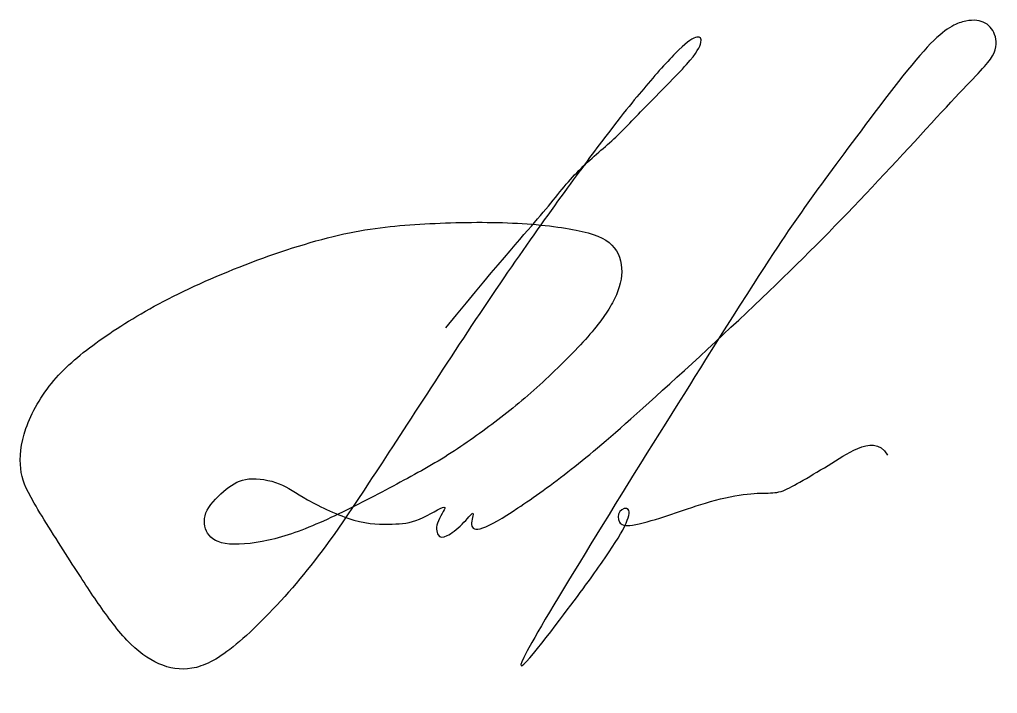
# Model space of a CAD drawing. Header units: millimetres. Extents: x 18362.4 to 18373.7, y 15660.7 to 15668.5.
import ezdxf

# ---------------------------------------------------------------- set-up
doc = ezdxf.new("R2010")
doc.units = ezdxf.units.MM
doc.header["$LTSCALE"] = 0.5
doc.layers.get('0').update_dxf_attribs({"color": 10})

# ---------------------------------------------------------------- blocks, each defined once
blk = doc.blocks.new('*U29')
at = {"color": 250, "ltscale": 2}
blk.add_open_spline([(-1.254, 0.954), (-0.559, 1.802), (-0.099, 2.303), (0.248, 2.773), (0.687, 3.12), (1.014, 3.477), (1.617, 4.07), (1.73, 4.284), (1.679, 4.356), (1.484, 4.233), (1.065, 3.763), (0.646, 3.253), (-0.662, 1.465), (-2.317, -1.129), (-2.91, -1.956), (-3.697, -2.773), (-4.156, -3.028), (-4.534, -2.988), (-4.902, -2.753), (-5.27, -2.262), (-5.567, -1.803), (-6.088, -0.986), (-6.2, -0.71), (-6.169, -0.23), (-5.822, 0.372), (-5.301, 0.801), (-4.575, 1.261), (-3.523, 1.731), (-2.388, 2.088), (-1.52, 2.17), (-0.508, 2.19), (0.33, 2.098), (0.718, 1.945), (0.82, 1.608), (0.708, 1.251), (0.411, 0.852), (-0.171, 0.27), (-0.713, -0.169), (-1.295, -0.577), (-1.929, -0.914), (-2.695, -1.313), (-3.318, -1.537), (-3.87, -1.578), (-4.054, -1.415), (-4.064, -1.159), (-3.788, -0.894), (-3.564, -0.761), (-3.155, -0.833), (-2.92, -1.017), (-2.286, -1.323), (-1.847, -1.323), (-1.581, -1.302), (-1.172, -1.037), (-1.377, -1.292), (-1.356, -1.476), (-1.254, -1.476), (-1.06, -1.333), (-0.897, -1.119), (-0.989, -1.354), (-0.876, -1.415), (-0.457, -1.17), (0.197, -0.7), (0.871, -0.128), (2.487, 1.354), (3.601, 2.478), (4.786, 3.785), (5.144, 4.122), (5.123, 4.367), (4.99, 4.52), (4.755, 4.53), (4.388, 4.357), (3.386, 3.009), (2.793, 2.212), (2.18, 1.273), (-0.979, -3.788), (0.196, -2.266), (0.574, -1.745), (0.86, -1.306), (0.891, -1.112), (0.737, -1.153), (0.737, -1.317), (0.86, -1.357), (1.289, -1.235), (1.616, -1.112), (2.127, -0.969), (2.444, -0.959), (2.628, -0.959), (2.822, -0.847), (3.18, -0.642), (3.507, -0.418), (3.772, -0.367), (3.864, -0.52)], degree=3, dxfattribs=at)

msp = doc.modelspace()

# ---------------------------------------------------------------- block references
at = {"color": 250}
msp.add_blockref('*U29', (18368.55, 15663.958), dxfattribs=at)

doc.saveas('drawing.dxf')
